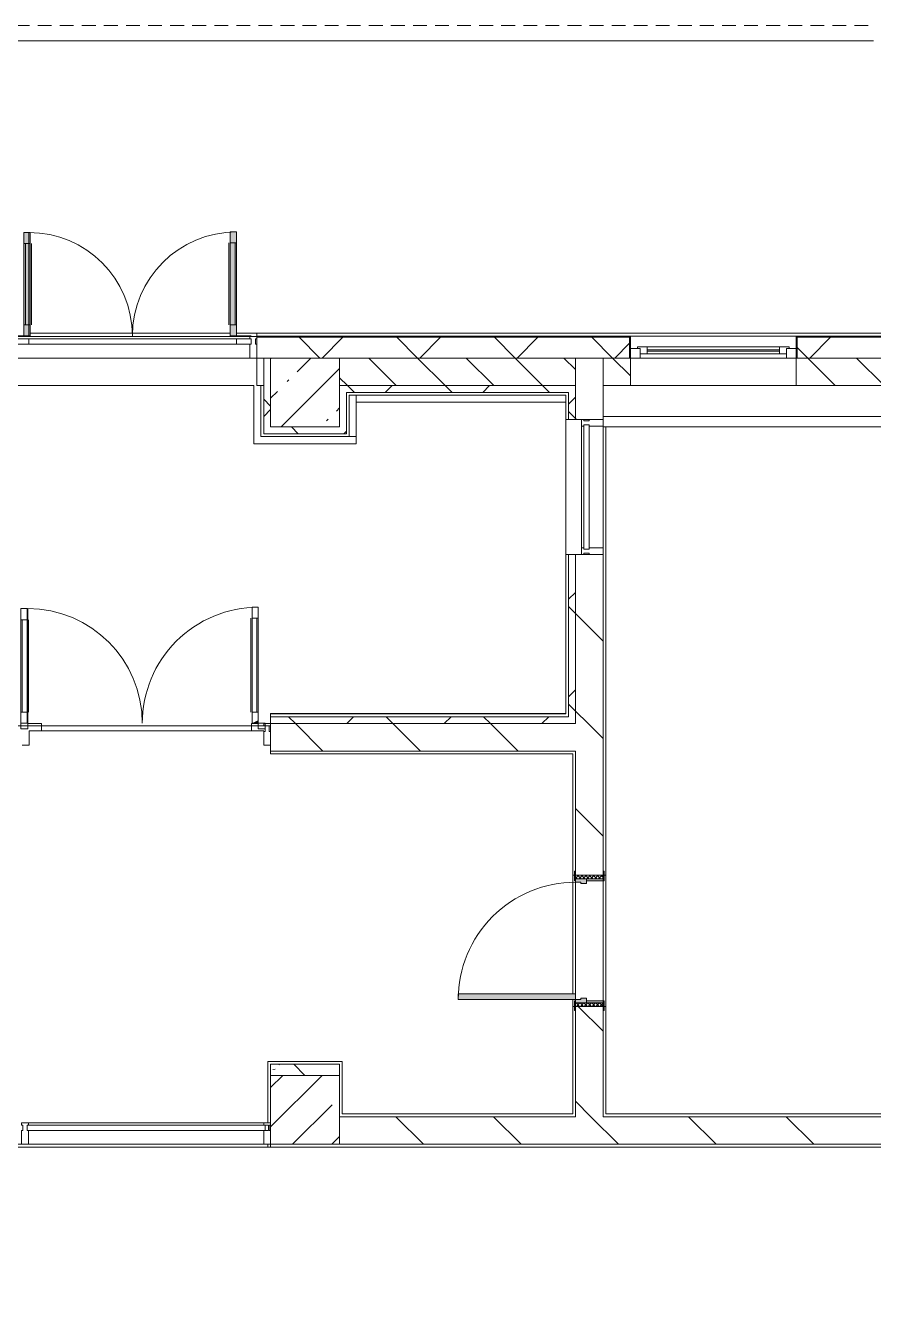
# Model space of a CAD drawing. Header units: millimetres. Extents: x -4029 to 232974, y -8553 to 104777.
# Drawn here: x 184910 to 191056, y 12254 to 21510 of the extents above; entities that cross this region are included whole.
import ezdxf

# ---------------------------------------------------------------- set-up
doc = ezdxf.new("R2010")
doc.units = ezdxf.units.MM
doc.linetypes.add('200_ШТРИХ__ш1_п0_6_', pattern=[160, 100, -60])
for name, color, linetype, lineweight in [('A-AREA-BNDY-1', 7, 'Continuous', 5), ('A-DETL-MBND-1', 7, '200_ШТРИХ__ш1_п0_6_', 9), ('A-GLAZ-1', 7, 'Continuous', 5), ('A-GLAZ-CURT-1', 7, 'Continuous', 5), ('A-GLAZ-CWMG-2', 7, 'Continuous', 5), ('A-WALL', 7, 'Continuous', 9), ('A-WALL-4', 7, 'Continuous', 5), ('I-WALL-6', 7, 'Continuous', 5), ('S-COLS-2', 7, 'Continuous', 5)]:
    doc.layers.add(name, color=color, linetype=linetype, lineweight=lineweight)
for name, color, linetype, lineweight, true_color in [('A-DETL-GENF-10', 7, 'Continuous', 5, 0xe2e2e2), ('A-DETL-GENF-9', 7, 'Continuous', 5, 0xaaaaaa), ('A-DOOR-3', 7, 'Continuous', 5, 0xaaaaaa), ('A-DOOR-4', 7, 'Continuous', 5, 0xe2e2e2), ('A-DOOR-FRAM-3', 7, 'Continuous', 5, 0xe2e2e2), ('A-DOOR-FRAM-4', 7, 'Continuous', 5, 0xaaaaaa), ('A-FLOR-2', 7, 'Continuous', 5, 0xaaaaaa), ('I-WALL-8', 7, 'Continuous', 5, 0x787878)]:
    doc.layers.add(name, color=color, linetype=linetype, lineweight=lineweight, true_color=true_color)
pattern_1 = [(135, (71086.4, 0), (-353.5534, -353.5534), [])]
pattern_2 = [(135, (71086.4, 0), (-176.7767, -176.7767), [])]
pattern_3 = [(45, (71086.4, 0), (-353.5534, 353.5534), []), (135, (71086.4, 0), (-353.5534, -353.5534), [])]

# ---------------------------------------------------------------- blocks, each defined once
blk = doc.blocks.new('110_Дверь_СКБ_1Ст_Внутренняя1 - Д-14_п_ 950x2100h_охрана-33310230-1_2_1_птичка')
at = {"layer": 'A-DOOR-3'}
h = blk.add_hatch(dxfattribs=at)
h.set_pattern_fill('FP_60', color=256, style=0, pattern_type=2)
h.set_pattern_definition([(135, (1826.41, 164.685), (-14.14214, -14.14214), []), (225, (1826.41, 164.685), (14.14214, -14.14214), [])])
h.paths.add_polyline_path([(462.5, -100), (487.5, -100), (487.5, 100), (462.5, 100), (462.5, -75.3)])
at = {"layer": 'A-DOOR-4'}
h = blk.add_hatch(color=256, dxfattribs=at)
h.paths.add_polyline_path([(-437.5, 20), (-402.5, 20), (-402.5, 60), (-412.5, 60), (-412.5, 100), (-437.5, 100)])
h.paths.add_polyline_path([(427.5, 44), (427.5, 20), (462.5, 20), (462.5, 100), (437.5, 100), (437.5, 60), (427.5, 60)])
at = {"layer": 'A-DOOR-FRAM-3'}
for points in [[(-412.5, 120), (-412.5, 100), (-372.5, 100), (-372.5, 950), (-412.5, 950)], [(-492.5, 100), (-422.5, 100), (-422.5, 108), (-492.5, 108)], [(447.5, 108), (447.5, 100), (517.5, 100), (517.5, 108), (451.5, 108)], [(-437.5, -100), (-422.5, -100), (-422.5, 20), (-437.5, 20)], [(447.5, -100), (462.5, -100), (462.5, 20), (447.5, 20)], [(-492.5, -100), (-492.5, -108), (-422.5, -108), (-422.5, -100), (-462.5, -100)], [(447.5, -100), (447.5, -108), (517.5, -108), (517.5, -100), (449.1, -100)]]:
    blk.add_hatch(color=256, dxfattribs=at).paths.add_polyline_path(points)
at = {"layer": 'A-DOOR-FRAM-4'}
h = blk.add_hatch(dxfattribs=at)
h.set_pattern_fill('FP_61', color=256, style=0, pattern_type=2)
h.set_pattern_definition([(45, (-296.384, 164.685), (-14.1421, 14.1421), []), (135, (-296.384, 164.685), (-14.1421, -14.1421), [])])
h.paths.add_polyline_path([(-462.5, -100), (-437.5, -100), (-437.5, 100), (-462.5, 100)])
at = {"layer": 'A-DOOR-3'}
for p, q in [((-412.5, 950), (-412.5, 100)), ((-372.5, 950), (-412.5, 950)), ((-372.5, 100), (-372.5, 950)), ((-412.5, 100), (-372.5, 100))]:
    blk.add_line(p, q, dxfattribs=at)
blk.add_arc((-412.5, 100), 850, 360, 90, dxfattribs=at)
at = {"layer": 'A-DOOR-FRAM-4'}
for p, q in [((-422.5, 108), (-492.5, 108)), ((-492.5, 108), (-492.5, 100)), ((-492.5, 100), (-422.5, 100)), ((-437.5, 100), (-462.5, 100)), ((-462.5, 100), (-462.5, -100)), ((-412.5, 100), (-437.5, 100)), ((-437.5, 100), (-437.5, 20)), ((-437.5, -100), (-437.5, 100)), ((-422.5, 100), (-437.5, 100)), ((-437.5, 100), (-437.5, 99)), ((-437.5, 99), (-422.5, 99)), ((-422.5, 100), (-422.5, 108)), ((-422.5, 99), (-422.5, 100)), ((-412.5, 60), (-412.5, 100)), ((437.5, 100), (437.5, 60)), ((462.5, 100), (437.5, 100)), ((517.5, 108), (447.5, 108)), ((447.5, 108), (447.5, 100)), ((462.5, 100), (447.5, 100)), ((447.5, 100), (447.5, 99)), ((447.5, 100), (517.5, 100)), ((447.5, 99), (462.5, 99)), ((462.5, 20), (462.5, 100)), ((487.5, 100), (462.5, 100)), ((462.5, 100), (462.5, -100)), ((462.5, 99), (462.5, 100)), ((487.5, -100), (487.5, 100)), ((517.5, 100), (517.5, 108)), ((-437.5, 20), (-402.5, 20)), ((-422.5, 20), (-437.5, 20)), ((-437.5, 20), (-437.5, -100)), ((-422.5, -100), (-422.5, 20)), ((-402.5, 60), (-412.5, 60)), ((-402.5, 20), (-402.5, 60)), ((437.5, 60), (427.5, 60)), ((427.5, 60), (427.5, 20)), ((427.5, 20), (462.5, 20)), ((462.5, 20), (447.5, 20)), ((447.5, 20), (447.5, -100)), ((462.5, -100), (462.5, 20)), ((-422.5, -100), (-492.5, -100)), ((-492.5, -100), (-492.5, -108)), ((-492.5, -108), (-422.5, -108)), ((-462.5, -100), (-437.5, -100)), ((-437.5, -100), (-422.5, -100)), ((-422.5, -108), (-422.5, -100)), ((447.5, -100), (462.5, -100)), ((517.5, -100), (447.5, -100)), ((447.5, -100), (447.5, -108)), ((447.5, -108), (517.5, -108)), ((462.5, -100), (487.5, -100)), ((517.5, -108), (517.5, -100))]:
    blk.add_line(p, q, dxfattribs=at)
blk = doc.blocks.new('Прямоугольный импост - Импост структурный с накладкой - 160мм-22852563-1_2_1_птичка')
at = {"layer": 'A-GLAZ-CWMG-2'}
for p, q in [((-50, 40), (-50, 140)), ((-50, 140), (0, 140)), ((0, 140), (0, 40)), ((-50, -17), (-50, 0)), ((-10, 40), (-10, 0)), ((0, 40), (-10, 40)), ((-10, 0), (0, 0)), ((0, 0), (0, -17)), ((0, -17), (-50, -17))]:
    blk.add_line(p, q, dxfattribs=at)
blk = doc.blocks.new('Дверь_Витражная_СКБ_2Ст - ВН-5-31911725-1_2_1_птичка')
at = {"layer": 'A-DETL-GENF-10'}
for points in [[(-788, 20), (-743, 20), (-743, 770), (-788, 770), (-788, 40)], [(752, 20), (752, 774), (707, 774), (707, 20)]]:
    blk.add_hatch(color=256, dxfattribs=at).paths.add_polyline_path(points)
at = {"layer": 'A-DETL-GENF-9'}
for p, q in [((-788, 770), (-743, 770)), ((-788, 770), (-788, 20)), ((-743, 770), (-788, 770)), ((-788, 770), (-788, 20)), ((-743, 770), (-743, 20)), ((-743, 20), (-743, 770)), ((752, 774), (707, 774)), ((707, 774), (707, 20)), ((752, 774), (707, 774)), ((707, 774), (707, 20)), ((752, 774), (752, 20)), ((752, 20), (752, 774)), ((-788, 690), (-743, 690)), ((-778, 690), (-778, 100)), ((-734, 690), (-734, 100)), ((698, 694), (698, 100)), ((752, 694), (707, 694)), ((742, 694), (742, 100)), ((-788, 100), (-743, 100)), ((752, 100), (707, 100)), ((-752, 20), (-860, 20)), ((-752, 20), (-860, 20)), ((-743, 20), (-788, 20)), ((-788, 20), (-743, 20)), ((707, 20), (752, 20)), ((707, 20), (752, 20)), ((752, 20), (860, 20)), ((860, 20), (752, 20))]:
    blk.add_line(p, q, dxfattribs=at)
at = {"layer": 'A-DOOR-3'}
for p, q in [((-752, 770), (-752, 20)), ((752, 774), (752, 20)), ((-752, 0), (-860, 0)), ((-860, 0), (-860, -40)), ((-752, -40), (-752, 0)), ((860, 0), (752, 0)), ((752, 0), (752, -40)), ((860, -40), (860, 0)), ((-860, -40), (-752, -40)), ((752, -40), (860, -40))]:
    blk.add_line(p, q, dxfattribs=at)
for centre, radius, start, end in [((-752, 20), 750, 360, 90), ((752, 20), 754, 90, 180)]:
    blk.add_arc(centre, radius, start, end, dxfattribs=at)
blk = doc.blocks.new('Прямоугольный импост - Импост структурный с накладкой - 160мм-24260934-1_2_1_птичка')
at = {"layer": 'A-GLAZ-CWMG-2'}
for p, q in [((115450.4, 19257), (113750.4, 19257)), ((115352.4, 19240), (113848.4, 19240)), ((115352.4, 19200), (113848.4, 19200)), ((115450.4, 19100), (113750.4, 19100))]:
    blk.add_line(p, q, dxfattribs=at)
blk = doc.blocks.new('Дверь_Витражная_остекление_ - ВВ-14 остекление-32472302-1_2_1_птичка')
at = {"layer": 'A-DETL-GENF-10'}
blk.add_hatch(color=256, dxfattribs=at).paths.add_polyline_path([(-792.9, -20), (-835, -20), (-835, -41.3), (-799.5, -23.4)])
at = {"layer": 'A-DETL-GENF-9'}
for p, q in [((-790, -20), (-835, -20)), ((-835, -860), (-835, -20)), ((-790, -20), (-835, -20)), ((-835, -20), (-835, -860)), ((-790, -860), (-790, -20)), ((-790, -860), (-790, -20)), ((840, -850), (840, -20)), ((840, -20), (840, -850)), ((885, -850), (885, -20)), ((885, -850), (885, -20)), ((-835, -100), (-790, -100)), ((-825, -780), (-825, -100)), ((-781, -780), (-781, -100)), ((831, -770), (831, -100)), ((885, -100), (840, -100)), ((875, -770), (875, -100)), ((-835, -780), (-790, -780)), ((885, -770), (840, -770)), ((-835, -860), (-790, -860)), ((-835, -860), (-790, -860)), ((885, -850), (840, -850)), ((840, -850), (885, -850))]:
    blk.add_line(p, q, dxfattribs=at)
at = {"layer": 'A-DOOR-3'}
for p, q in [((-885, 20), (-835, 20)), ((-885, -20), (-885, 20)), ((-835, 20), (-835, -20)), ((835, 20), (885, 20)), ((835, -20), (835, 20)), ((885, 20), (885, -20)), ((-835, -20), (-885, -20)), ((-835, -860), (-835, -20)), ((835, -850), (835, -20)), ((885, -20), (835, -20))]:
    blk.add_line(p, q, dxfattribs=at)
for centre, radius, start, end in [((-835, -20), 840, 270, 0), ((835, -20), 830, 180, 270)]:
    blk.add_arc(centre, radius, start, end, dxfattribs=at)
blk = doc.blocks.new('Прямоугольный импост - Импост структурный с накладкой - 160мм Темный-V129-1_2_1_птичка')
at = {"layer": 'A-GLAZ-CWMG-2'}
for p, q in [((-25, 0), (-25, 17)), ((-25, 17), (25, 17)), ((-15, 0), (-25, 0)), ((-15, -40), (-15, 0)), ((25, 0), (15, 0)), ((15, 0), (15, -40)), ((25, 17), (25, 0)), ((-25, -140), (-25, -40)), ((-25, -40), (-15, -40)), ((15, -40), (25, -40)), ((25, -40), (25, -140)), ((25, -140), (-25, -140))]:
    blk.add_line(p, q, dxfattribs=at)
blk = doc.blocks.new('Системная панель - Стекло - 40мм-24262626-1_2_1_птичка')
at = {"layer": 'A-GLAZ-CURT-1'}
h = blk.add_hatch(dxfattribs=at)
h.set_pattern_fill('FP_170', color=256, style=0, pattern_type=2)
h.set_pattern_definition([(135, (17665, -118370), (-1414.214, -1414.214), [1000, -3000]), (135, (18165, -119370), (-1414.214, -1414.214), [3000, -1000]), (135, (18665, -117370), (-1414.214, -1414.214), [1000, -3000])])
h.paths.add_polyline_path([(450, 0), (450, 40), (-450, 40), (-450, 0), (-274.5, 0)])
for p, q in [((450, 40), (-450, 40)), ((-450, 40), (-450, 0)), ((-450, 0), (450, 0)), ((450, 0), (450, 40))]:
    blk.add_line(p, q, dxfattribs=at)
blk = doc.blocks.new('Прямоугольный импост - Импост структурный с накладкой - 160мм-20958586-1_2_1_птичка')
at = {"layer": 'A-GLAZ-CWMG-2'}
for p, q in [((117853, 17725), (117853, 18605)), ((118010, 17725), (118010, 18605))]:
    blk.add_line(p, q, dxfattribs=at)
blk = doc.blocks.new('Прямоугольный импост - Импост структурный с накладкой - 160мм-24262627-1_2_1_птичка')
at = {"layer": 'A-GLAZ-CWMG-2'}
for p, q in [((-50, 0), (-50, 17)), ((-50, 17), (0, 17)), ((-40, 0), (-50, 0)), ((-40, -40), (-40, 0)), ((0, 0), (-10, 0)), ((-10, 0), (-10, -40)), ((0, 17), (0, 0)), ((-50, -140), (-50, -40)), ((-50, -40), (-40, -40)), ((-10, -40), (0, -40)), ((0, -40), (0, -140)), ((0, -140), (-50, -140))]:
    blk.add_line(p, q, dxfattribs=at)
blk = doc.blocks.new('Прямоугольный импост - Импост структурный с накладкой - 160мм-24262628-1_2_1_птичка')
at = {"layer": 'A-GLAZ-CWMG-2'}
for p, q in [((0, 17), (-50, 17)), ((-50, 17), (-50, 0)), ((-50, 0), (-40, 0)), ((-40, 0), (-40, -40)), ((-10, -40), (-10, 0)), ((-10, 0), (0, 0)), ((0, 0), (0, 17)), ((-40, -40), (-50, -40)), ((-50, -40), (-50, -140)), ((0, -40), (-10, -40)), ((0, -140), (0, -40)), ((-50, -140), (0, -140))]:
    blk.add_line(p, q, dxfattribs=at)
blk = doc.blocks.new('120_Окно_СКБ_1Ст - 120_Окно_СКБ_1Ст_1200х2500_h_ с форточкой-22889524-1_2_1_птичка')
at = {"layer": 'A-GLAZ-1'}
for p, q in [((-600, 5), (-600, 75)), ((-600, 75), (-530, 75)), ((600, 75), (-600, 75)), ((-530, 5), (-600, 5)), ((-600, 5), (-550, 5)), ((-530, 5), (-550, 5)), ((-550, 5), (-550, -5)), ((-530, 75), (-530, 5)), ((530, 45), (-530, 45)), ((-530, 45), (-530, 5)), ((-480, -5), (-480, 45)), ((-480, 25), (480, 25)), ((480, 15), (-480, 15)), ((480, -5), (480, 45)), ((530, 5), (530, 75)), ((530, 75), (600, 75)), ((530, 5), (530, 45)), ((600, 5), (530, 5)), ((550, 5), (530, 5)), ((550, 5), (600, 5)), ((550, -5), (550, 5)), ((600, 75), (600, 5)), ((-550, -5), (550, -5)), ((550, -5), (-550, -5))]:
    blk.add_line(p, q, dxfattribs=at)
blk = doc.blocks.new('Системная панель - Стекло - 40мм-32354598-1_2_1_птичка')
at = {"layer": 'A-GLAZ-CURT-1'}
for p, q in [((875, 40), (-875, 40)), ((-875, 40), (-875, 0)), ((-875, 0), (875, 0)), ((875, 0), (875, 40))]:
    blk.add_line(p, q, dxfattribs=at)
blk = doc.blocks.new('Прямоугольный импост - Импост структурный с накладкой - 160мм Темный-32355000-1_2_1_птичка')
at = {"layer": 'A-GLAZ-CWMG-2'}
for p, q in [((113845.4, 13557), (115550, 13557)), ((113845.4, 13400), (115550, 13400))]:
    blk.add_line(p, q, dxfattribs=at)
blk = doc.blocks.new('Прямоугольный импост - Импост структурный с накладкой - 160мм Темный-V127-1_2_1_птичка')
at = {"layer": 'A-GLAZ-CWMG-2'}
for p, q in [((-25, 0), (-25, 17)), ((-25, 17), (25, 17)), ((-15, 0), (-25, 0)), ((-15, -40), (-15, 0)), ((25, 0), (15, 0)), ((15, 0), (15, -40)), ((25, 17), (25, 0)), ((-25, -140), (-25, -40)), ((-25, -40), (-15, -40)), ((15, -40), (25, -40)), ((25, -40), (25, -140)), ((25, -140), (-25, -140))]:
    blk.add_line(p, q, dxfattribs=at)
blk = doc.blocks.new('BSC_Колонна _Прямоугольная - 500х500-V153-1_2_1_птичка')
at = {"layer": 'S-COLS-2'}
h = blk.add_hatch(dxfattribs=at)
h.set_pattern_fill('FP_191', color=256, style=0, pattern_type=2)
h.set_pattern_definition([(45, (-115850.45, -18850), (-285.1231, 285.1231), []), (45, (-115565.32, -18850), (-285.1231, 285.1231), [504.031, -100.806, 16.764, -84.042])])
h.paths.add_polyline_path([(250, -250), (250, 250), (-250, 250), (-250, -250), (148.9, -250)])
for p, q in [((250, 250), (-250, 250)), ((-250, 250), (-250, -250)), ((250, -250), (250, 250)), ((-250, -250), (250, -250))]:
    blk.add_line(p, q, dxfattribs=at)
blk = doc.blocks.new('Прямоугольный импост - Импост структурный с накладкой - 160мм Темный-31239248-1_2_1_птичка')
at = {"layer": 'A-GLAZ-CWMG-2'}
for p, q in [((0, 17), (-50, 17)), ((-50, 17), (-50, 0)), ((-50, 0), (-40, 0)), ((-40, 0), (-40, -40)), ((-10, -40), (-10, 0)), ((-10, 0), (0, 0)), ((0, 0), (0, 17)), ((-40, -40), (-50, -40)), ((-50, -40), (-50, -140)), ((0, -40), (-10, -40)), ((0, -140), (0, -40)), ((-50, -140), (0, -140))]:
    blk.add_line(p, q, dxfattribs=at)
blk = doc.blocks.new('Прямоугольный импост - Импост структурный с накладкой - 160мм Темный-V184-1_2_1_птичка')
at = {"layer": 'A-GLAZ-CWMG-2'}
for p, q in [((0, 17), (-50, 17)), ((-50, 17), (-50, 0)), ((-50, 0), (-40, 0)), ((-40, 0), (-40, -40)), ((-10, -40), (-10, 0)), ((-10, 0), (0, 0)), ((0, 0), (0, 17)), ((-40, -40), (-50, -40)), ((-50, -40), (-50, -140)), ((0, -40), (-10, -40)), ((0, -140), (0, -40)), ((-50, -140), (0, -140))]:
    blk.add_line(p, q, dxfattribs=at)
blk = doc.blocks.new('Зашивка приборов отопления2 - Зашивка приборов отопления-33269377-1_2_1_птичка')
at = {"layer": 'A-WALL-4'}
for p, q in [((119410, 18900), (118210, 18900)), ((120680.1, 18675), (120680.1, 18900)), ((118010, 18675), (120680.1, 18675)), ((120680.1, 18675), (118010, 18675)), ((120680.1, 18600), (120680.1, 18675)), ((118010, 18600), (120680.1, 18600))]:
    blk.add_line(p, q, dxfattribs=at)

msp = doc.modelspace()

# ---------------------------------------------------------------- hatches: boundary and pattern name
at = {"layer": 'A-WALL-4'}
h = msp.add_hatch(dxfattribs=at)
h.set_pattern_fill('FP_135', color=256, style=0, pattern_type=2)
h.set_pattern_definition(pattern_3)
h.paths.add_polyline_path([(183986.855, 19100), (183995.2438, 19100), (183976.855, 19125), (183985.37, 19103.7125)])
h.paths.add_polyline_path([(183906.855, 19100), (183886.855, 19218.2489), (183892.184, 19100)])
h.paths.add_polyline_path([(187186.855, 19100), (189288.4062, 19100), (189288.4062, 19250), (186586.855, 19250), (186586.855, 19100), (187186.4062, 19100)])
h.paths.add_polyline_path([(191938.4063, 19100), (191946.4063, 19100), (191943.4063, 19250), (190504.4062, 19250), (190504.4062, 19100), (191805.1867, 19100)])
h.paths.add_polyline_path([(183942.747, 19158.92), (183939.5022, 19177.0545), (183936.855, 19180.7139), (183936.855, 19250), (183886.7331, 19250), (183892.184, 19228.8159), (183939.5022, 19163.4054)])
h = msp.add_hatch(dxfattribs=at)
h.set_pattern_fill('FP_117', color=256, style=0, pattern_type=2)
h.set_pattern_definition(pattern_2)
h.paths.add_polyline_path([(182196.4063, 18900), (183836.855, 18900), (183836.855, 19100), (182136.4063, 19100), (182136.4063, 18900), (182186.4063, 18900)])
h.paths.add_polyline_path([(188830.637, 18900), (188896.4063, 18900), (188896.4063, 19100), (187186.855, 19100), (187186.855, 18900), (188826.4063, 18900)])
h.paths.add_polyline_path([(183936.855, 18900), (183936.855, 19100), (183886.855, 19100), (183886.855, 18900), (183906.855, 18900)])
h.paths.add_polyline_path([(186636.855, 18900), (186636.855, 19100), (186586.855, 19096.9549), (186590.6839, 18900), (186619.53, 18900)])
h = msp.add_hatch(dxfattribs=at)
h.set_pattern_fill('FP_117', color=256, style=0, pattern_type=2)
h.set_pattern_definition(pattern_2)
h.paths.add_polyline_path([(192016.4063, 18900), (192016.4063, 19100), (190496.4062, 19100), (190496.4062, 18900), (191996.4063, 18900)])
h.paths.add_polyline_path([(189296.4062, 18900), (189291.4062, 19100), (189096.4063, 19100), (189096.4063, 18900), (189183.2919, 18900)])
at = {"layer": 'I-WALL-6'}
h = msp.add_hatch(dxfattribs=at)
h.set_pattern_fill('FP_135', color=256, style=0, pattern_type=2)
h.set_pattern_definition(pattern_3)
h.paths.add_polyline_path([(186636.855, 18550), (186686.855, 18550), (186686.4062, 19100), (186636.855, 19100), (186636.855, 18556.1307)])
h = msp.add_hatch(dxfattribs=at)
h.set_pattern_fill('FP_134', color=256, style=0, pattern_type=2)
h.set_pattern_definition(pattern_1)
h.paths.add_polyline_path([(188896.4063, 16450), (189096.4063, 16450), (189096.4063, 17675), (188896.4063, 17675), (188896.4063, 16500)])
h.paths.add_polyline_path([(188896.4063, 18655), (189096.4063, 18655), (189096.4063, 19100), (188896.4063, 19100), (188896.4063, 18675)])
h = msp.add_hatch(dxfattribs=at)
h.set_pattern_fill('FP_135', color=256, style=0, pattern_type=2)
h.set_pattern_definition(pattern_3)
h.paths.add_polyline_path([(188814.1947, 18850), (188846.4063, 18850.2548), (188846.4063, 18900), (187186.855, 18900), (187186.855, 18850), (188658.9129, 18850)])
h = msp.add_hatch(dxfattribs=at)
h.set_pattern_fill('FP_135', color=256, style=0, pattern_type=2)
h.set_pattern_definition(pattern_3)
h.paths.add_polyline_path([(188892.943, 16500), (188896.4063, 16500), (188896.4063, 17675), (188846.4063, 17675), (188846.4063, 16500), (188876.4063, 16500)])
h.paths.add_polyline_path([(188846.4063, 18655), (188896.4063, 18655), (188896.4063, 18900), (188846.4063, 18900), (188846.4063, 18830)])
h = msp.add_hatch(dxfattribs=at)
h.set_pattern_fill('FP_135', color=256, style=0, pattern_type=2)
h.set_pattern_definition(pattern_3)
h.paths.add_polyline_path([(187085.776, 18550), (187236.855, 18550), (187236.855, 18600), (186686.855, 18600), (186686.855, 18550), (186739.6921, 18550)])
h = msp.add_hatch(dxfattribs=at)
h.set_pattern_fill('FP_135', color=256, style=0, pattern_type=2)
h.set_pattern_definition(pattern_3)
h.paths.add_polyline_path([(188826.4063, 16450), (188896.4063, 16450), (188892.943, 16500), (186686.855, 16500), (186689.2928, 16450), (188024.9639, 16450)])
h = msp.add_hatch(dxfattribs=at)
h.set_pattern_fill('FP_134', color=256, style=0, pattern_type=2)
h.set_pattern_definition(pattern_1)
h.paths.add_polyline_path([(187959.1947, 16250), (189096.4063, 16250), (189096.4063, 16450), (186686.855, 16450), (186687.0384, 16250), (187610.155, 16250)])
h = msp.add_hatch(dxfattribs=at)
h.set_pattern_fill('FP_134', color=256, style=0, pattern_type=2)
h.set_pattern_definition(pattern_1)
h.paths.add_polyline_path([(188896.4063, 13600), (189096.4063, 13600), (189096.4063, 14400), (188896.4063, 14400), (188896.4063, 13615.4491)])
h.paths.add_polyline_path([(188896.4063, 15350), (189096.4063, 15350), (189096.4063, 16250), (188896.4063, 16250), (188896.4063, 15380)])
h = msp.add_hatch(dxfattribs=at)
h.set_pattern_fill('FP_134', color=256, style=0, pattern_type=2)
h.set_pattern_definition(pattern_1)
h.paths.add_polyline_path([(192016.4063, 13400), (192016.4063, 13600), (187186.4062, 13600), (187186.4062, 13400), (191805.1867, 13400)])
at = {"layer": 'I-WALL-8'}
h = msp.add_hatch(dxfattribs=at)
h.set_pattern_fill('FP_142', color=256, style=0, pattern_type=2)
h.set_pattern_definition([(135, (71086.4, 0), (-377.1708, -377.1708), [533.4, -88.9, 17.78, -88.9]), (135, (71086.4, 376.94), (-377.1708, -377.1708), []), (50, (71086.4, 0), (637.6445, -55.7866), [66.675, -733.425]), (355, (71086.4, 0), (-123.3494, 668.6992), [53.34, -586.74]), (100.451, (71139.54, -4.65), (514.299, 612.908), [56.665, -623.315]), (46.184, (71086.4, 177.8), (948.7764, -147.1497), [100.012, -1100.137]), (96.636, (71165.5, 165.5), (830.909, 865.997), [84.998, -934.973]), (351.184, (71086.4, 177.8), (830.918, 865.988), [80.01, -880.11]), (21, (71175.3, 133.35), (530.6506, -357.9283), [66.675, -733.425]), (326, (71175.3, 133.35), (216.308, 644.6585), [53.34, -586.74]), (71.451, (71219.5, 103.5), (746.9596, 286.7243), [56.665, -623.315]), (37.5, (71086.4, 0), (10.81053, 295.9426), [16.764, -562.864, 16.764, -578.866, -588.962]), (37.5, (71086.4, 0), (10.81053, 295.9426), [-1175.258, 16.764, -572.198]), (7.5, (71086.4, 0), (233.86916, 350.63175), [16.764, -322.834, 16.764, -549.529, -224.472]), (7.5, (71086.4, 0), (233.86916, 350.63175), [-905.891, 16.764, -207.708]), (327.5, (70888.16, 0), (474.5678, -20.0513), [16.764, -205.486, 16.764, -676.656, -920.115]), (327.5, (70888.16, 0), (474.5678, -20.0513), [-915.67, 16.764, -903.351]), (317.5, (70799.26, 0), (518.4522, 88.9934), [16.764, -272.161, 16.764, -443.738, -653.415]), (317.5, (70799.26, 0), (518.4522, 88.9934), [-749.427, 16.764, -636.651])])
h.paths.add_polyline_path([(186741.8337, 13900), (187186.4062, 13900), (187186.4062, 13980), (186686.855, 13980), (186686.855, 13900)])
at = {"layer": 'S-COLS-2'}
h = msp.add_hatch(dxfattribs=at)
h.set_pattern_fill('FP_116', color=256, style=0, pattern_type=2)
h.set_pattern_definition([(45, (71086.4, 0), (-285.1231, 285.1231), []), (45, (71371.53, 0), (-285.1231, 285.1231), [504.031, -100.806, 16.764, -84.042])])
h.paths.add_polyline_path([(187186.4062, 13400), (187186.4062, 13900), (186686.4062, 13900), (186686.4062, 13400)])

# ---------------------------------------------------------------- linework, layer by layer
at = {"layer": 'A-AREA-BNDY-1', "flags": 128}
for points in [[(186565.855, 18900), (183957.855, 18900), (183957.855, 18779), (182257.4063, 18779), (182257.4063, 18599.5), (182133.4063, 18599.5), (182133.4063, 16433), (186676.855, 16433), (186686.855, 16433), (186686.855, 16522), (188825.4063, 16522), (188825.4063, 18779), (187307.855, 18779), (187307.855, 18479), (186565.855, 18479)], [(189117.4063, 18600), (189117.4063, 13621), (191995.4063, 13621), (191995.4063, 13921), (192275.4062, 13921), (192275.4062, 18579), (191995.9063, 18579), (191995.9063, 18600), (191766.5183, 18600)]]:
    msp.add_lwpolyline(points, close=True, dxfattribs=at)
msp.add_lwpolyline([(171916.4062, 10621), (178195.4063, 10621), (178195.4063, 11411.0038), (178196.4063, 11411.0038), (178196.4063, 10621), (192275.4062, 10621), (192275.4062, 12429), (191445.4063, 12429), (191445.4063, 13379), (186685.9062, 13379), (186685.9062, 13400), (182816.4063, 13400), (182816.4063, 13540), (182309.9159, 13540), (182137.4063, 13540), (182137.4063, 13379), (180935.9063, 13379), (180935.9063, 13400), (177696.4063, 13400), (177696.4063, 13379), (176486.4063, 13379), (176486.4063, 13400), (172484.9062, 13400)], dxfattribs=at)
at = {"layer": 'A-DETL-MBND-1'}
for p, q in [((182278.9925, 21510), (191056.4063, 21510)), ((191056.4063, 21400), (182358.5669, 21400))]:
    msp.add_line(p, q, dxfattribs=at)
at = {"layer": 'A-FLOR-2'}
for p, q in [((191056.4063, 21400), (182358.5669, 21400)), ((187306.855, 18830), (187306.855, 18530)), ((187306.855, 18530), (187256.855, 18530)), ((189116.4063, 15350), (189116.4063, 18600)), ((184926.855, 16450), (185024.855, 16450)), ((186636.855, 16398), (184936.855, 16398)), ((184936.855, 16398), (184936.855, 16293)), ((185024.855, 16450), (185024.855, 16398)), ((186548.855, 16398), (186548.855, 16450)), ((186548.855, 16450), (186596.855, 16450)), ((184936.855, 16293), (184886.855, 16293)), ((186686.855, 16230), (186686.855, 16250)), ((188876.4063, 16230), (186686.855, 16230)), ((188876.4063, 14490), (188876.4063, 16230)), ((188876.4063, 15350), (188888.4063, 15350)), ((189104.4063, 15350), (189116.4063, 15350)), ((188876.4063, 13620), (188876.4063, 14450)), ((188888.4063, 14400), (188876.4063, 14400)), ((189116.4063, 14400), (189104.4063, 14400)), ((189116.4063, 13620), (189116.4063, 14400)), ((186666.4062, 13557), (186666.4062, 14000)), ((186666.4062, 14000), (187206.4062, 14000)), ((187206.4062, 14000), (187206.4062, 13620)), ((187206.4062, 13620), (188876.4063, 13620)), ((191996.4063, 13620), (189116.4063, 13620)), ((184760.6265, 13380), (191446.4063, 13380)), ((186666.4062, 13380), (186666.4062, 13400))]:
    msp.add_line(p, q, dxfattribs=at)
at = {"layer": 'A-WALL'}
for p, q in [((189291.4062, 19253), (186586.855, 19253)), ((189288.4062, 19250), (186586.855, 19250)), ((189288.4062, 19100), (189288.4062, 19250)), ((189291.4062, 19100), (189291.4062, 19253)), ((190501.4062, 19253), (190501.4062, 19100)), ((191943.4063, 19253), (190501.4062, 19253)), ((191946.4063, 19250), (190504.4062, 19250)), ((190504.4062, 19250), (190504.4062, 19100)), ((186636.855, 19100), (186586.855, 19100)), ((186636.855, 19100), (186636.855, 18550)), ((188896.4063, 19100), (187186.855, 19100)), ((188896.4063, 18655), (188896.4063, 19100)), ((189096.4063, 19100), (189296.4062, 19100)), ((189096.4063, 19100), (189096.4063, 18900)), ((192016.4063, 19100), (190496.4062, 19100)), ((186616.855, 18900), (186636.855, 18900)), ((187236.855, 18850), (188846.4063, 18850)), ((187236.855, 18850), (187236.855, 18550)), ((188846.4063, 18850), (188846.4063, 18655)), ((187236.855, 18550), (186636.855, 18550)), ((188846.4063, 17675), (188846.4063, 16500)), ((188896.4063, 16500), (188896.4063, 17675)), ((188846.4063, 16500), (186686.855, 16500))]:
    msp.add_line(p, q, dxfattribs=at)
at = {"layer": 'A-WALL-4'}
for p, q in [((184943.855, 19280), (186393.855, 19280)), ((186438.855, 19280), (195758.4697, 19280)), ((186586.855, 19280), (186586.855, 18900)), ((192096.4063, 19258), (186586.855, 19258)), ((189296.4062, 18900), (189296.4062, 19258)), ((190496.4062, 19258), (190496.4062, 18900)), ((186636.855, 19100), (186686.855, 19100)), ((186586.855, 18900), (186616.855, 18900)), ((187186.855, 18900), (188896.4063, 18900)), ((189096.4063, 18900), (192016.4063, 18900))]:
    msp.add_line(p, q, dxfattribs=at)
at = {"layer": 'I-WALL-6'}
for p, q in [((189096.4063, 19100), (188896.4063, 19100)), ((186616.855, 18900), (186616.855, 18530)), ((189096.4063, 18655), (189096.4063, 18900)), ((187256.855, 18830), (188826.4063, 18830)), ((187256.855, 18530), (187256.855, 18830)), ((188826.4063, 18830), (188826.4063, 16520)), ((188826.4063, 18655), (189096.4063, 18655)), ((186616.855, 18530), (187256.855, 18530)), ((189096.4063, 17675), (188826.4063, 17675)), ((189096.4063, 15380), (189096.4063, 17675)), ((186686.855, 16520), (186686.855, 16250)), ((188826.4063, 16520), (186686.855, 16520)), ((188896.4063, 16450), (188896.4063, 16500)), ((188896.4063, 16450), (186686.855, 16450)), ((186686.855, 16250), (188896.4063, 16250)), ((188896.4063, 16250), (188896.4063, 15380)), ((188896.4063, 14490), (188896.4063, 15300)), ((189096.4063, 15310), (189096.4063, 14440)), ((188896.4063, 14370), (188896.4063, 13600)), ((189096.4063, 13600), (189096.4063, 14370)), ((187186.4062, 13980), (186686.855, 13980)), ((186686.855, 13980), (186686.855, 13900)), ((187186.4062, 13900), (187186.4062, 13980)), ((186686.855, 13900), (187186.4062, 13900)), ((188896.4063, 13600), (187186.4062, 13600)), ((187186.4062, 13600), (187186.4062, 13400)), ((192016.4063, 13600), (189096.4063, 13600)), ((187186.4062, 13400), (191466.4063, 13400))]:
    msp.add_line(p, q, dxfattribs=at)
at = {"layer": 'S-COLS-2'}
for p, q in [((187186.4062, 13900), (186686.4062, 13900)), ((186686.4062, 13900), (186686.4062, 13400)), ((187186.4062, 13600), (187186.4062, 13900)), ((187186.4062, 13400), (187186.4062, 13600)), ((186686.4062, 13400), (187186.4062, 13400))]:
    msp.add_line(p, q, dxfattribs=at)

# ---------------------------------------------------------------- block references
at = {"layer": 'A-DOOR-3'}
msp.add_blockref('Дверь_Витражная_СКБ_2Ст - ВН-5-31911725-1_2_1_птичка', (185686.855, 19240), dxfattribs=at)
for name, p, rotation in [('Дверь_Витражная_остекление_ - ВВ-14 остекление-32472302-1_2_1_птичка', (185761.855, 16433), 180), ('110_Дверь_СКБ_1Ст_Внутренняя1 - Д-14_п_ 950x2100h_охрана-33310230-1_2_1_птичка', (188996.4063, 14862.5), 90)]:
    msp.add_blockref(name, p, dxfattribs=dict(at, rotation=rotation))
at = {"layer": 'A-GLAZ-1', "rotation": 180}
msp.add_blockref('120_Окно_СКБ_1Ст - 120_Окно_СКБ_1Ст_1200х2500_h_ с форточкой-22889524-1_2_1_птичка', (189896.4062, 19175), dxfattribs=at)
at = {"layer": 'A-GLAZ-CURT-1'}
for name, p, rotation in [('Системная панель - Стекло - 40мм-24262626-1_2_1_птичка', (188956.4063, 18165), 269.9999999999995), ('Системная панель - Стекло - 40мм-32354598-1_2_1_птичка', (185796.855, 13540), 180)]:
    msp.add_blockref(name, p, dxfattribs=dict(at, rotation=rotation))
at = {"layer": 'A-GLAZ-CWMG-2'}
for name, p in [('Прямоугольный импост - Импост структурный с накладкой - 160мм-24260934-1_2_1_птичка', (71086.4063, 0)), ('Прямоугольный импост - Импост структурный с накладкой - 160мм-20958586-1_2_1_птичка', (71086.4063, 0)), ('Прямоугольный импост - Импост структурный с накладкой - 160мм Темный-31239248-1_2_1_птичка', (186686.855, 16433)), ('Прямоугольный импост - Импост структурный с накладкой - 160мм Темный-32355000-1_2_1_птичка', (71086.4063, 0)), ('Прямоугольный импост - Импост структурный с накладкой - 160мм Темный-V184-1_2_1_птичка', (186686.4062, 13540))]:
    msp.add_blockref(name, p, dxfattribs=at)
at = {"layer": 'A-GLAZ-CWMG-2', "extrusion": (0, 0, -1)}
for name, p, rotation in [('Прямоугольный импост - Импост структурный с накладкой - 160мм-22852563-1_2_1_птичка', (-186586.855, 19240), 180), ('Прямоугольный импост - Импост структурный с накладкой - 160мм-24262627-1_2_1_птичка', (-188956.4063, 17675), 270.0000000000005)]:
    msp.add_blockref(name, p, dxfattribs=dict(at, rotation=rotation))
at = {"layer": 'A-GLAZ-CWMG-2', "rotation": 89.99999999999955}
msp.add_blockref('Прямоугольный импост - Импост структурный с накладкой - 160мм-24262628-1_2_1_птичка', (188956.4063, 18655), dxfattribs=at)
at = {"layer": 'A-GLAZ-CWMG-2', "extrusion": (0, 0, -1)}
for name, p in [('Прямоугольный импост - Импост структурный с накладкой - 160мм Темный-V129-1_2_1_птичка', (-186661.855, 16433)), ('Прямоугольный импост - Импост структурный с накладкой - 160мм Темный-V127-1_2_1_птичка', (-184906.855, 13540))]:
    msp.add_blockref(name, p, dxfattribs=at)
at = {"layer": 'A-WALL-4'}
msp.add_blockref('Зашивка приборов отопления2 - Зашивка приборов отопления-33269377-1_2_1_птичка', (71086.4063, 0), dxfattribs=at)
at = {"layer": 'S-COLS-2'}
msp.add_blockref('BSC_Колонна _Прямоугольная - 500х500-V153-1_2_1_птичка', (186936.855, 18850), dxfattribs=at)

doc.saveas('drawing.dxf')
